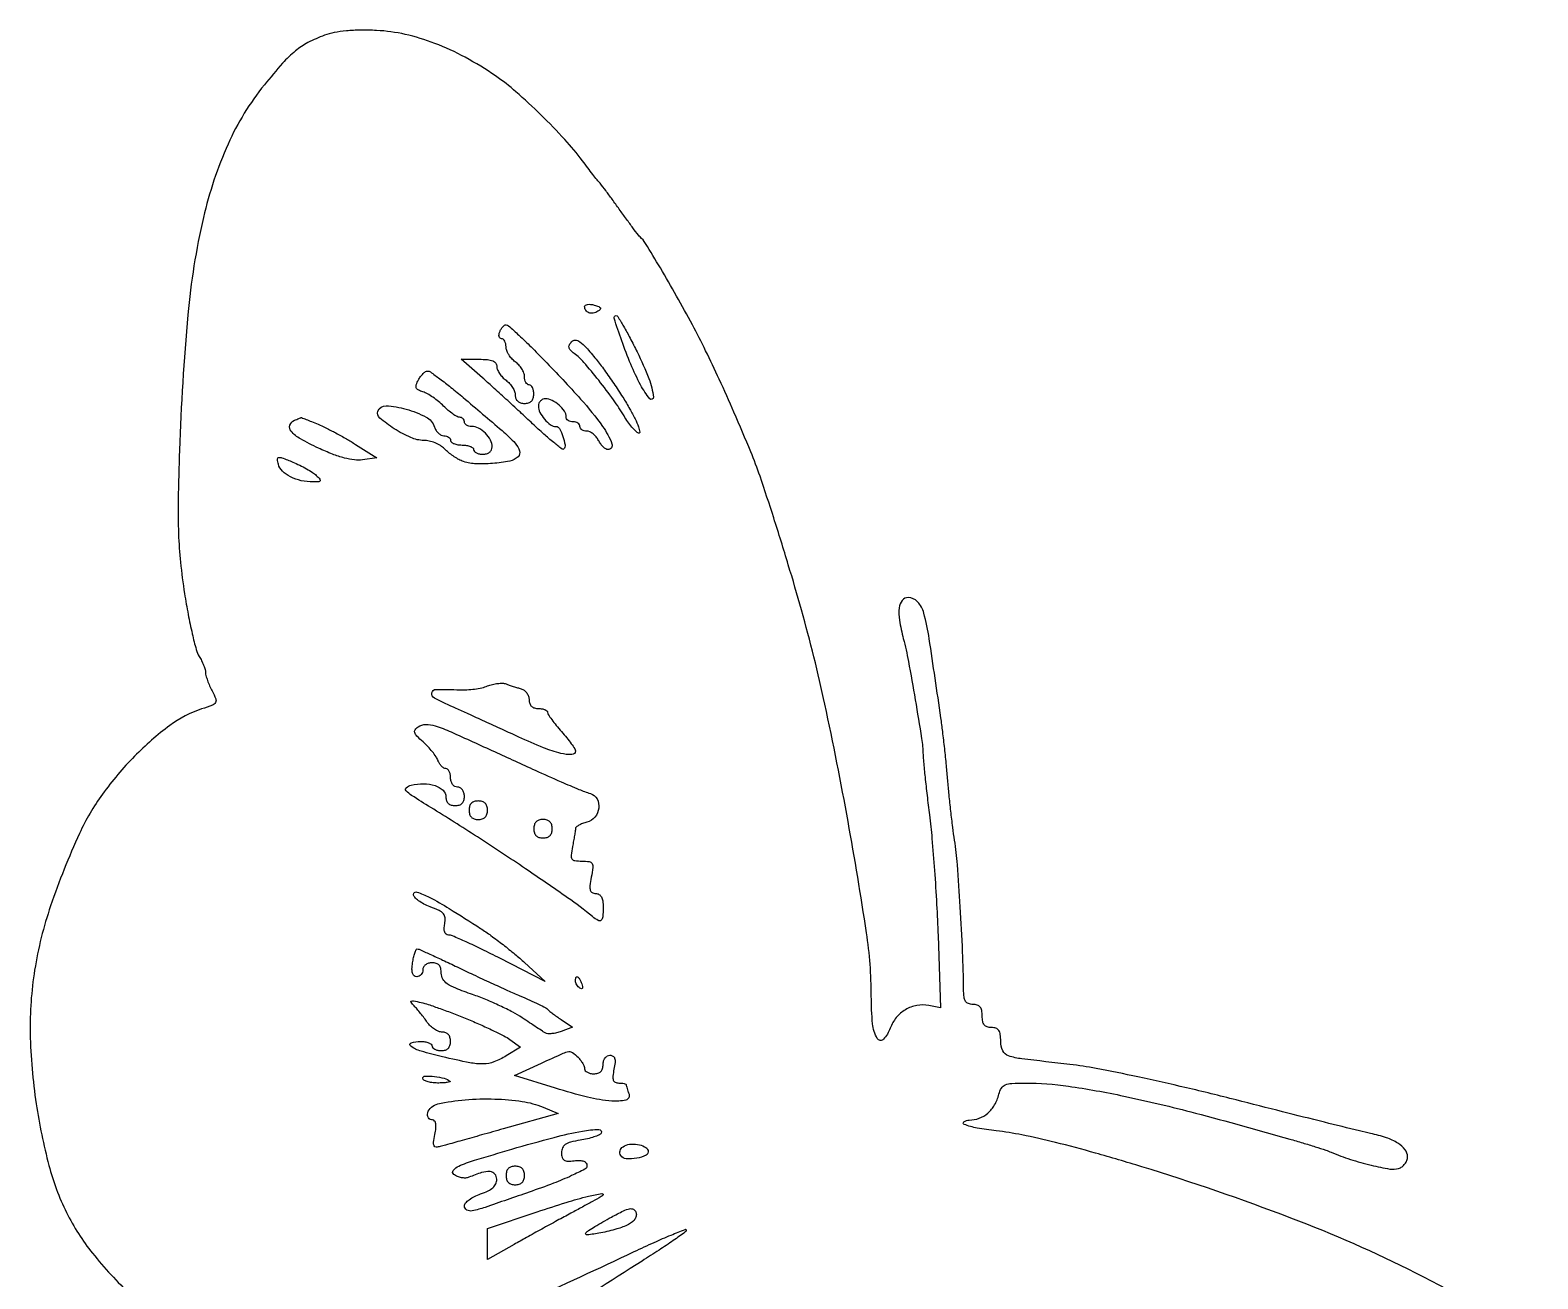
# Model space of a CAD drawing. Extents: x 0 to 401, y 1 to 418.
# Drawn here: x 0.1 to 326.2, y 147.6 to 417.7 of the extents above; entities that cross this region are included whole.
import ezdxf

# ---------------------------------------------------------------- set-up
doc = ezdxf.new("R2010")
doc.units = 0

msp = doc.modelspace()

# ---------------------------------------------------------------- linework, layer by layer
for points in [[(326.085917, 134.047349, 0.02452), (299.818761, 148.882503, 0.025232), (272.763153, 160.791161, 0.016467), (240.5, 171.887253, 0.005502), (230.499506, 174.842329, 0.008625), (221.832091, 177.139365, 0.010012), (214.574555, 178.775957, 0.022695), (209.017223, 179.652206, -0.0172), (204.881595, 180.257803, -0.04955), (202.098319, 181.054579, -0.59828), (202.035022, 181.60423, -0.150059), (203.178571, 181.969591, 0.086599), (205.359777, 182.375791, 0.09019), (207.240114, 183.494701, 0.085093), (208.686793, 185.267854, 0.067268), (209.606907, 187.569927, -0.071678), (210.150071, 188.895025, -0.161385), (210.957714, 189.601465, -0.087805), (212.369874, 189.922422, -0.012449), (215.358408, 189.992446, -0.035786), (224.626164, 189.314602, -0.016088), (236.645973, 187.168023, -0.012265), (252.113941, 183.490359, -0.005323), (272.5, 177.879045, -0.003266), (275.326632, 177.048521, -0.003681), (278.03125, 176.212852, -0.003372), (280.321244, 175.46975, -0.019957), (281.5, 175.025481, 0.022244), (285.632687, 173.489429, 0.018883), (290.116413, 172.231046, 0.015749), (294.155018, 171.394034, 0.120629), (296.073044, 171.523183, 0.082567), (296.809496, 171.899216, 0.069867), (297.433957, 172.51249, 0.0712), (297.855466, 173.261175, 0.092918), (298, 174.032204, 0.168756), (297.464822, 175.572708, 0.084981), (295.91613, 176.965701, 0.059852), (293.409422, 178.156249, 0.029514), (290, 179.080891, -0.009182), (287.621343, 179.623264, -0.000479), (280.016328, 181.512608, -0.000758), (270.97851, 183.78166, -0.000551), (260.927923, 186.332957, 0.00466), (250.153719, 188.973879, 0.00516), (239.691486, 191.321521, 0.005217), (230.655256, 193.153089, 0.019518), (224.927923, 194.021727, -0.002213), (214.59034, 195.225391, -0.050718), (211.686494, 195.879899, -0.205704), (210.451421, 196.982489, -0.1095), (210, 199.019052, 0.031107), (209.907293, 200.507734, 0.117171), (209.582268, 201.377382, 0.165652), (208.974068, 201.841205, 0.080977), (208, 202, -0.07578), (207.064742, 202.142566, -0.149477), (206.45, 202.5625, -0.124434), (206.106468, 203.317234, -0.044917), (206, 204.5, 0.044917), (205.893532, 205.682766, 0.124434), (205.55, 206.4375, 0.149477), (204.935258, 206.857434, 0.07578), (204, 207, -0.085224), (203.011693, 207.169687, -0.169476), (202.399555, 207.660496, -0.111136), (202.071189, 208.595201, -0.026512), (201.96603, 210.25, 0.007824), (201.753657, 218.38534, 0.004598), (201.258032, 228.1061, 0.004169), (200.632964, 237.220143, 0.018989), (200.02423, 242.5, -0.006489), (199.63034, 245.299502, -0.003396), (199.208963, 248.79375, -0.003377), (198.825362, 252.383151, -0.005169), (198.54605, 255.5, 0.004765), (198.266163, 258.651888, 0.002942), (197.879914, 262.353125, 0.002949), (197.45508, 266.006603, 0.005291), (197.056899, 269, 0.001702), (194.537714, 286.10466, 0.029174), (193.367685, 291.64944, 0.118759), (192.025907, 294.089837, 0.210969), (189.964816, 295, 0.228261), (188.683103, 294.382708, 0.140371), (188.026854, 292.805144, 0.070061), (188.093666, 290.08958, 0.022202), (188.93598, 286.11602, -0.017265), (190.027759, 281.205042, -0.004018), (191.508977, 272.885471, -0.003171), (192.872928, 264.530222, -0.031594), (193.199729, 261, 0.017098), (193.296493, 259.474224, 0.002101), (193.635833, 256.15, 0.002484), (194.075293, 252.203516, 0.00205), (194.581998, 248, -0.009263), (195.124015, 242.883316, -0.003917), (195.670291, 235.998412, -0.003874), (196.139289, 228.633917, -0.005052), (196.448105, 221.888211), (197.004819, 206.276422), (194.430264, 206.76858, 0.093219), (191.859436, 206.776247, 0.087686), (189.400422, 205.856715, 0.086876), (187.387409, 204.14013, 0.089227), (186.099864, 201.856626, -0.106711), (184.651788, 199.484363, -0.498422), (183.302513, 199.639718, -0.111006), (182.289538, 202.79892, -0.021655), (182.013655, 208.808447, 0.036708), (180.972038, 222.495675, 0.007415), (176.983542, 246.572444, 0.00833), (171.961977, 271.909507, 0.015306), (166.903378, 292.322038, 0.00484), (164.054829, 302.109626, 0.004271), (160.899591, 312.258009, 0.004052), (157.943807, 321.234956, 0.017406), (155.956039, 326.5, 0.003305), (152.309364, 335.067461, 0.005544), (149.1185, 342.21051, 0.006449), (146.178335, 348.389923, 0.008247), (143.303916, 354, 0.005721), (139.889573, 360.228778, 0.005958), (136.378601, 366.293351, 0.003383), (133.16434, 371.61364, 0.074345), (131.999818, 373, -0.04909), (131.639914, 373.387131, -0.001846), (130.444599, 374.96875, -0.003318), (129.04832, 376.856498, -0.002327), (127.5, 379, 0.002024), (125.953636, 381.143527, 0.002896), (124.563369, 383.03125, 0.001579), (123.373981, 384.616313, 0.04396), (123.027308, 385, -0.037458), (122.692269, 385.361269, -0.002239), (121.770882, 386.528125, -0.003353), (120.688075, 387.931395, -0.002468), (119.506568, 389.5, 0.025843), (115.720251, 394.066195, 0.013236), (110.536945, 399.406914, 0.013189), (105.150191, 404.400168, 0.029631), (100.755356, 407.824311, 0.026698), (94.168709, 411.855874, 0.032771), (87.615797, 414.863983, 0.035308), (81.194118, 416.810039, 0.043583), (75, 417.661143, 0.01471), (71.55024, 417.730221, 0.020469), (68.465228, 417.57482, 0.023261), (65.824039, 417.208604, 0.043165), (63.740524, 416.630702, 0.030549), (60.15952, 415.040445, 0.052756), (57.44382, 413.24402, 0.039538), (54.68491, 410.574865, 0.010491), (50.726436, 405.893439, 0.065602), (42.87156, 393.079532, 0.047708), (37.549499, 377.209252, 0.034787), (34.183875, 356.176572, 0.013672), (32.370419, 326.863251, 0.00426), (32.090558, 316.070562, 0.01321), (32.156205, 308.786744, 0.017206), (32.586539, 302.634926, 0.012687), (33.469223, 295.863251, 0.008141), (34.249874, 291.349954, 0.010156), (35.127816, 287.187352, 0.008584), (35.99109, 283.739598, 0.073619), (36.62233, 282.285183, -0.022956), (37.150096, 281.342889, -0.022037), (37.597119, 280.343446, -0.022594), (37.911929, 279.428354, -0.070457), (38.006161, 278.785183, 0.066501), (38.098953, 278.115087, 0.017686), (38.424362, 277.084252, 0.017613), (38.881445, 275.927685, 0.017319), (39.421175, 274.799504, -0.024406), (40.212211, 273.084004, -0.231159), (40.156346, 272.299446, -0.171809), (39.483588, 271.726924, -0.012653), (37.165014, 270.908122, 0.082098), (30.263186, 267.332486, 0.038252), (22.651963, 260.679881, 0.037195), (15.706905, 252.462502, 0.048993), (10.754045, 243.998031, 0.025857), (4.494224, 228.316687, 0.042318), (1.046672, 214.440405, 0.04456), (0.085473, 200.70612, 0.032804), (1.377669, 185.5, 0.026526), (4.123232, 172.188231, 0.050933), (7.940598, 161.991404, 0.054104), (13.564819, 153.179993, 0.034118), (21.841953, 144.194941, 0.05641)], [(107.419547, 142.750003, 0.004087), (130.75, 153.544008, -0.00462), (135.064341, 155.534489, -0.00798), (138.693575, 157.09922, -0.002829), (141.757409, 158.342352, -0.533156), (141.994086, 158.180485, -0.23969), (141.78328, 157.774765, -0.002671), (139.186369, 155.937392, -0.007541), (136.103103, 153.849074, -0.004755), (132.444204, 151.5, 0.005953), (111.734409, 138.133765, 0.020923)]]:
    msp.add_lwpolyline(points, format="xyb")
for points in [[(122.88228, 356.927245, -0.092521), (121.870552, 356.535928, -0.133347), (120.918955, 356.612782, -0.160203), (120.252598, 357.133612, -0.148493), (120, 357.965397, -0.266792), (120.161333, 358.246234, -0.096278), (120.612332, 358.403719, -0.063501), (121.285617, 358.415273, -0.036542), (122.084535, 358.267643, -0.023786), (123.040365, 357.968467, -0.17244), (123.405224, 357.665845, -0.331649), (123.370316, 357.330157, -0.068391)], [(131.351533, 348.130178, -0.020356), (133.898808, 342.365374, -0.067583), (134.883508, 338.348548, -0.738262), (134.115711, 338.019988, -0.055031), (132.106158, 341, -0.020711), (129.997014, 345.457742, -0.0151), (128.013006, 350.568166, -0.007061), (126.376026, 355.41047, -0.516195), (126.803861, 355.983702, -0.256265), (127.189941, 355.760005, -0.004761), (128.426897, 353.670007, -0.010411), (129.824943, 351.135416, -0.006616)], [(111.349364, 346.25, -0.009225), (119.121838, 337.947366, -0.028994), (123.897298, 331.993542, -0.060318), (125.910121, 328.287523, -0.529494), (125.035184, 327, -0.149836), (124.590863, 327.136208, -0.045472), (124.039362, 327.5875, -0.040999), (123.480738, 328.234579, -0.034718), (123, 329, 0.052011), (122.481872, 329.764994, 0.050946), (121.813763, 330.4125, 0.055403), (121.103741, 330.854925, 0.112104), (120.464816, 331, -0.066486), (119.904866, 331.074788, -0.083557), (119.43029, 331.29375, -0.099365), (119.112892, 331.618655, -0.14491), (119, 332, 0.148195), (118.884432, 332.381354, 0.098894), (118.559375, 332.70625, 0.082425), (118.073457, 332.925306, 0.064853), (117.5, 333, -0.069717), (116.926711, 333.080326, -0.085667), (116.440625, 333.314732, -0.100075), (116.115627, 333.662852, -0.138775), (116, 334.071429, 0.149799), (115.620823, 335.308649, 0.062678), (114.459211, 336.633171, 0.061744), (112.966728, 337.659302, 0.12032), (111.571429, 338, 0.099038), (110.971711, 337.880033, 0.097945), (110.461607, 337.538393, 0.097945), (110.119967, 337.028289, 0.099038), (110, 336.428571, 0.120021), (110.332871, 335.061825, 0.058293), (111.345541, 333.5632, 0.059032), (112.636572, 332.379248, 0.157338), (113.81194, 332, -0.276157), (114.570196, 331.54663, -0.041478), (115.307184, 329.851537, -0.041641), (115.758064, 328.040335, -0.241049), (115.464499, 327.131166, -0.378344), (115.11085, 327.109211, -0.005324), (113.305166, 328.545791, -0.011634), (111.184963, 330.353317, -0.007025), (108.754162, 332.587496, 0.002296), (106.023403, 335.145429, 0.001709), (102.986414, 337.944878, 0.001727), (100.10392, 340.565513, 0.003916), (97.901715, 342.522727), (93.303431, 346.545455), (97.151715, 346.545455, -0.021216), (98.985371, 346.467612, -0.07476), (100.130096, 346.194632, -0.137278), (100.762675, 345.707537, -0.16183), (101, 344.993486, 0.101229), (101.142847, 344.295152, 0.046399), (101.5875, 343.473963, 0.043365), (102.234834, 342.666354, 0.046012), (103, 342, -0.052224), (103.765149, 341.316802, -0.045499), (104.4125, 340.459276, -0.047927), (104.855253, 339.565449, -0.091287), (105, 338.779241, 0.092492), (105.138119, 338.038974, 0.119268), (105.531019, 337.472405, 0.110654), (106.165611, 337.120235, 0.071679), (107, 337, 0.072254), (107.873159, 337.126841, 0.124864), (108.5, 337.5, 0.124864), (108.873159, 338.126841, 0.072254), (109, 339, 0.048028), (108.926307, 339.765418, 0.068025), (108.70625, 340.4125, 0.088204), (108.381882, 340.848523, 0.191087), (108, 341, -0.173062), (107.618433, 341.136147, -0.093597), (107.29375, 341.522652, -0.073949), (107.074067, 342.098578, -0.054248), (107, 342.779241, 0.091287), (106.855253, 343.565449, 0.047927), (106.4125, 344.459276, 0.045499), (105.765149, 345.316802, 0.052224), (105, 346, -0.052224), (104.234851, 346.683198, -0.045499), (103.5875, 347.540724, -0.047927), (103.144747, 348.434551, -0.091287), (103, 349.220759, 0.052473), (102.928361, 349.901499, 0.072333), (102.715469, 350.477348, 0.092257), (102.401045, 350.864167, 0.177912), (102.031385, 351, -0.184534), (101.710807, 351.122486, -0.147206), (101.516384, 351.440625, -0.100118), (101.488865, 351.925634, -0.055937), (101.638374, 352.5, -0.043534), (101.918029, 353.073909, -0.050803), (102.280956, 353.559375, -0.058208), (102.668203, 353.892925, -0.149794), (103.017592, 354, -0.186199), (103.534383, 353.800636, -0.003219), (105.796541, 351.723437, -0.007686), (108.405958, 349.220319, -0.004984)], [(129.771399, 335.785873, -0.012678), (130.912244, 333.625414, -0.027247), (131.655781, 331.895821, -0.045589), (131.951625, 330.785562, -0.581393), (131.685386, 330.567234, -0.101365), (131.067722, 330.961786, -0.023728), (130.223653, 331.862648, -0.023504), (129.333852, 333.012904, -0.021178), (128.522481, 334.281361, 0.024492), (126.261353, 337.765242, 0.011939), (123.058895, 341.990647, 0.010608), (119.823624, 345.881701, 0.053659), (117.758186, 347.80097, -0.037537), (116.947154, 348.507373, -0.141496), (116.628465, 349.093404, -0.177301), (116.707321, 349.678344, -0.0667), (117.193635, 350.362203, -0.224666), (117.997115, 350.680744, -0.140884), (118.966649, 350.332893, -0.056049), (120.313443, 349.112056, -0.010465), (122.468544, 346.561233, -0.013382), (124.269961, 344.210247, -0.007856), (126.304037, 341.308212, -0.007854), (128.24802, 338.340543, -0.013255)], [(93.736535, 338.27904, -0.002017), (102.136797, 331.115236, -0.02832), (104.992696, 328.363739, -0.11244), (105.926704, 326.745431, -0.278079), (105.609859, 325.467001, -0.149299), (103.80291, 324.505542, -0.028866), (100.09231, 324.002057, -0.031381), (96.214942, 323.946189, -0.082075), (93.5, 324.530873, -0.037815), (92.605183, 324.96477, -0.019889), (91.561994, 325.628811, -0.019673), (90.541899, 326.397833, -0.028537), (89.711045, 327.160105, 0.063352), (88.826822, 327.864816, 0.039927), (87.645978, 328.459531, 0.039606), (86.369128, 328.865121, 0.057162), (85.193179, 329, -0.105201), (82.410827, 329.591964, -0.037384), (78.811091, 331.530533, -0.032967), (75.708399, 333.81487, -0.311646), (75.296746, 335.325562, -0.335015), (77.051211, 336.490368, -0.05332), (81.385121, 335.75992, -0.051169), (85.71523, 334.051671, -0.198927), (87.534134, 331.892454, 0.064143), (87.870732, 331.168936, 0.064513), (88.379167, 330.555908, 0.070694), (88.974833, 330.141008, 0.117345), (89.567388, 330, -0.068054), (90.114976, 329.925123, -0.084602), (90.57917, 329.70625, -0.099744), (90.889573, 329.38134, -0.141874), (91, 329, 0.226478), (91.182831, 328.617064, 0.074992), (91.734375, 328.29375, 0.057076), (92.542644, 328.073116, 0.038131), (93.5, 328, -0.038131), (94.457356, 327.926884, -0.057076), (95.265625, 327.70625, -0.074992), (95.817169, 327.382936, -0.226478), (96, 327, 0.191087), (96.151477, 326.618118, 0.088204), (96.5875, 326.29375, 0.068025), (97.234582, 326.073693, 0.048028), (98, 326, 0.071973), (98.788161, 326.114043, 0.094927), (99.431818, 326.446429, 0.107897), (99.850552, 326.953917, 0.119287), (100, 327.571429, 0.121914), (99.628584, 329.072064, 0.075176), (98.543604, 330.543604, 0.075176), (97.072064, 331.628584, 0.121914), (95.571429, 332, -0.061768), (94.97055, 332.074515, -0.080164), (94.461607, 332.29375, -0.09778), (94.120948, 332.618614, -0.154765), (94, 333, 0.103674), (93.920022, 333.381574, 0.09892), (93.692898, 333.70625, 0.096788), (93.353602, 333.923826, 0.094588), (92.954545, 334, -0.129447), (92.40352, 334.145088, -0.023708), (91.504609, 334.711584, -0.024079), (90.490777, 335.494999, -0.019843), (89.486677, 336.422414, 0.024795), (88.410205, 337.397105, 0.020794), (87.179129, 338.322635, 0.0213), (85.981363, 339.074378, 0.052688), (85.032884, 339.489563, -0.042978), (84.025562, 339.907441, -0.182642), (83.597966, 340.384903, -0.17701), (83.585814, 341.035915, -0.039939), (84.035937, 342.067149, -0.035408), (84.501945, 342.806849, -0.041507), (85.045963, 343.432225, -0.046086), (85.58484, 343.867802, -0.147985), (86.021719, 344, -0.155428), (86.630316, 343.80613, -0.005324), (88.680379, 342.319468, -0.009539), (91.075926, 340.471177, -0.006464)], [(62.338108, 332.503196, -0.017001), (64.032231, 331.726692, -0.00763), (66.205713, 330.597819, -0.007543), (68.46861, 329.333893, -0.010178), (70.473883, 328.118699), (75.027303, 325.231006), (71.953548, 324.779874, -0.067859), (70.210017, 324.762058, -0.033939), (68.041568, 325.186166, -0.027739), (65.461872, 326.030925, -0.015757), (62.439896, 327.320849, -0.020192), (58.538388, 329.32888, -0.086051), (56.51998, 330.98587, -0.264924), (56.263811, 332.291172, -0.21919), (57.25, 333.337719, 0.001748), (57.738193, 333.536697, 0.002489), (58.170376, 333.717133, 0.001381), (58.5343, 333.872389, 0.03679), (58.627876, 333.921053, -0.232478), (58.732505, 333.931155, -0.001109), (59.770505, 333.537123, -0.004745), (60.955536, 333.071332, -0.002944)], [(61.964286, 321.412523, -0.01766), (62.75487, 320.59406, -0.305023), (62.804433, 320.243979, -0.271238), (62.494082, 320.036366, -0.014966), (61.279385, 320, -0.055489), (58.717586, 320.28518, -0.062171), (56.383899, 321.126238, -0.071359), (54.622315, 322.364182, -0.140916), (53.756779, 323.822077, -0.039567), (53.553303, 324.961702, -0.397245), (53.8234, 325.310677, -0.131086), (54.535784, 325.235735, -0.005782), (56.870084, 324.311322, -0.016841), (58.367195, 323.638606, -0.01534), (59.863846, 322.846711, -0.015562), (61.15756, 322.056259, -0.04699)], [(106.25, 275.269915, -0.09176), (106.918713, 274.936113, -0.073153), (107.485938, 274.361306, -0.072387), (107.86854, 273.640863, -0.086129), (108, 272.883369, 0.082074), (108.132643, 272.080744, 0.122573), (108.515482, 271.485421, 0.117651), (109.146201, 271.123334, 0.071854), (110, 271, -0.039108), (110.76584, 270.940007, -0.05824), (111.4125, 270.759157, -0.076581), (111.85301, 270.493954, -0.222574), (112, 270.180108, 0.144493), (112.14219, 269.698349, 0.012125), (112.88125, 268.613996, 0.015339), (113.850913, 267.346832, 0.011244), (115, 266, -0.011244), (116.149087, 264.653168, -0.015339), (117.11875, 263.386004, -0.012125), (117.85781, 262.301651, -0.144493), (118, 261.819892, -0.408082), (117.229758, 261.033319, -0.065476), (114.871192, 261.293302, -0.036026), (111.096379, 262.513194, -0.01204), (105.769354, 264.820085, 0.000632), (102.218785, 266.454853, 0.000505), (98.386935, 268.208584, 0.00051), (94.836135, 269.824981, 0.00129), (92.25, 270.991023, -0.011289), (87.503136, 273.246572, -0.333851), (86.945438, 274.37164, -0.360223), (87.870442, 275.142981, -0.011983), (93.004158, 275.038174, 0.0265), (94.52841, 275.051298, 0.0194), (96.212124, 275.220904, 0.019703), (97.798413, 275.507253, 0.040465), (99.004158, 275.878752, -0.035217), (100.06989, 276.219383, -0.032006), (101.207471, 276.420476, -0.033498), (102.249632, 276.466365, -0.082441), (103, 276.324017, 0.006268), (103.69998, 276.07684, 0.003321), (104.573437, 275.787118, 0.003304), (105.470831, 275.502597, 0.005111)], [(100.5, 261.674996, 0.001035), (109.305478, 257.650874, 0.003757), (114.92714, 255.146601, 0.005485), (118.7826, 253.513834, 0.020635), (121.25, 252.617745, -0.19288), (122.687113, 251.43604, -0.15671), (123.067896, 249.462965, -0.143147), (122.228981, 247.503961, -0.160334), (120.5, 246.410644, 0.027094), (119.542517, 246.114377, 0.038625), (118.734375, 245.742314, 0.043494), (118.160147, 245.353154, 0.225787), (118, 245.016592, -0.035364), (117.967119, 244.55227, -0.004462), (117.816406, 243.557218, -0.005222), (117.614312, 242.377693, -0.004316), (117.375, 241.125, 0.019277), (117.077387, 239.267186, 0.176764), (117.260436, 238.484055, 0.219986), (117.881233, 238.096409, 0.03129), (119.420313, 238, -0.033101), (120.984517, 237.896333, -0.23318), (121.599949, 237.483796, -0.163324), (121.769461, 236.640225, -0.014991), (121.434022, 234.5, 0.016744), (121.153117, 232.665711, 0.096489), (121.225274, 231.691167, 0.207587), (121.628203, 231.188442, 0.122047), (122.388709, 231, -0.131446), (123.108127, 230.807545, -0.139679), (123.615726, 230.284535, -0.09082), (123.910411, 229.370062, -0.03266), (124, 228, -0.017873), (123.926096, 225.933155, -0.197167), (123.565212, 225.206261, -0.322066), (122.92617, 225.143768, -0.039889), (121.707794, 225.987008, 0.018322), (116.312867, 230.075502, 0.004549), (107.181237, 236.359866, 0.004736), (96.804887, 243.220431, 0.005381), (86.729971, 249.592566, -0.004004), (82.587608, 252.196566, -0.069671), (81.380535, 253.230574, -0.425368), (81.433231, 253.879609, -0.110323), (82.479971, 254.405617, -0.062036), (85.189788, 254.737843, -0.08035), (87.657301, 254.333875, -0.106144), (89.375929, 253.317354, -0.209271), (90, 251.891592, 0.081322), (90.132222, 251.084018, 0.12278), (90.514328, 250.486449, 0.118181), (91.144758, 250.12358, 0.071875), (92, 250, 0.072254), (92.873159, 250.126841, 0.124864), (93.5, 250.5, 0.124864), (93.873159, 251.126841, 0.072254), (94, 252, 0.072314), (93.888136, 252.769411, 0.08892), (93.5625, 253.416667, 0.10214), (93.075754, 253.846791, 0.130775), (92.5, 254, -0.130775), (91.924246, 254.153209, -0.10214), (91.4375, 254.583333, -0.08892), (91.111864, 255.230589, -0.072314), (91, 256, 0.049596), (90.923897, 256.765342, 0.069587), (90.697031, 257.4125, 0.089753), (90.362382, 257.848037, 0.186266), (89.968615, 258, -0.140536), (89.526322, 258.126821, -0.061848), (89.049434, 258.514063, -0.054285), (88.612693, 259.080568, -0.048278), (88.287814, 259.75, 0.059131), (87.863839, 260.577533, 0.020925), (87.074461, 261.652409, 0.020429), (86.100383, 262.771722, 0.022608), (85.069199, 263.768839, -0.015583), (83.700944, 265.0552, -0.117645), (83.239769, 265.805946, -0.244984), (83.33952, 266.409259, -0.08549), (84, 267.031843, -0.138199), (85.647195, 267.56066, -0.087702), (87.656309, 267.27965, -0.027277), (91.105665, 265.947868, -0.001932)], [(95, 249, 0.072254), (95.126841, 248.126841, 0.124864), (95.5, 247.5, 0.124864), (96.126841, 247.126841, 0.072254), (97, 247, 0.072254), (97.873159, 247.126841, 0.124864), (98.5, 247.5, 0.124864), (98.873159, 248.126841, 0.072254), (99, 249, 0.072254), (98.873159, 249.873159, 0.124864), (98.5, 250.5, 0.124864), (97.873159, 250.873159, 0.072254), (97, 251, 0.072254), (96.126841, 250.873159, 0.124864), (95.5, 250.5, 0.124864), (95.126841, 249.873159, 0.072254)], [(109, 245, 0.072254), (109.126841, 244.126841, 0.124864), (109.5, 243.5, 0.124864), (110.126841, 243.126841, 0.072254), (111, 243, 0.072254), (111.873159, 243.126841, 0.124864), (112.5, 243.5, 0.124864), (112.873159, 244.126841, 0.072254), (113, 245, 0.072254), (112.873159, 245.873159, 0.124864), (112.5, 246.5, 0.124864), (111.873159, 246.873159, 0.072254), (111, 247, 0.072254), (110.126841, 246.873159, 0.124864), (109.5, 246.5, 0.124864), (109.126841, 245.873159, 0.072254)], [(97.5, 223.432311, -0.013269), (99.740159, 221.890876, -0.007685), (102.353125, 219.92668, -0.007677), (104.915059, 217.874703, -0.012791), (107, 216.059845), (111.5, 211.93579), (101.672604, 216.967895, 0.004929), (97.814168, 218.895834, 0.00707), (94.354851, 220.521819, 0.004101), (91.420347, 221.8219, 0.102568), (90.561276, 222, -0.167015), (90.058271, 222.17284, -0.145438), (89.733342, 222.627986, -0.091829), (89.621324, 223.379332, -0.038453), (89.736138, 224.400028, 0.066511), (89.809454, 225.706516, 0.157948), (89.443565, 226.59645, 0.107909), (88.509764, 227.309914, 0.022621), (86.597466, 228.100916, -0.032058), (85.220254, 228.701249, -0.04197), (84.056756, 229.429176, -0.047733), (83.241168, 230.171405, -0.186379), (83, 230.79591, -0.514634), (83.708204, 231.301743, -0.034901), (86.395158, 230.165333, -0.021158), (90.718587, 227.734458, -0.00541)], [(92.423433, 215.10808, 0.002574), (95.918252, 213.446116, 0.00199), (99.743133, 211.669811, 0.002012), (103.327741, 210.039838, 0.004831), (106, 208.868583, -0.005073), (108.143423, 207.927881, -0.00717), (110.03125, 207.043619, -0.004403), (111.595492, 206.266282, -0.095132), (112, 205.952538, 0.043615), (112.326803, 205.640547, 0.006066), (113.065678, 205.063651, 0.006905), (113.960318, 204.401761, 0.005807), (114.925712, 203.724811), (117.351424, 202.065552), (114.925712, 201.150189, -0.031892), (113.923676, 200.843433, -0.034724), (112.918803, 200.677253, -0.037123), (112.048617, 200.659622, -0.120491), (111.5, 200.825596, -0.010377), (110.898598, 201.197936, -0.00131), (109.61875, 202.032312, -0.001538), (108.104817, 203.031634, -0.001277), (106.5, 204.103973, 0.026902), (104.494584, 205.30016, 0.011436), (101.692188, 206.692668, 0.011276), (98.627303, 208.045736, 0.014513), (95.75, 209.142465, -0.010217), (92.112505, 210.49328, -0.055709), (90.259718, 211.475144, -0.114584), (89.333882, 212.480977, -0.129678), (89, 213.746676, 0.056023), (88.884377, 214.775367, 0.126176), (88.528106, 215.468334, 0.138501), (87.908219, 215.865343, 0.073729), (87, 216, 0.072314), (86.230589, 215.888136, 0.08892), (85.583333, 215.5625, 0.10214), (85.153209, 215.075754, 0.130775), (85, 214.5, -0.087199), (84.899348, 213.92725, -0.094351), (84.61025, 213.440625, -0.10016), (84.179336, 213.11512, -0.112289), (83.673193, 213, -0.178073), (83.122179, 213.202668, -0.14566), (82.77774, 213.732303, -0.081358), (82.66262, 214.648726, -0.02709), (82.786692, 216, -0.017156), (82.995956, 217.149744, -0.026875), (83.262139, 218.11875, -0.025065), (83.544784, 218.843295, -0.295348), (83.786932, 219, -0.104856), (84.190522, 218.914421, -0.001371), (86.554877, 217.856749, -0.003884), (89.287507, 216.599698, -0.002531)], [(119.381557, 211.448062, -0.036408), (119.556862, 210.868281, -0.155351), (119.525685, 210.512472, -0.32948), (119.325929, 210.393111, -0.1144), (118.988546, 210.507079, -0.061454), (118.610411, 210.810572, -0.051183), (118.290385, 211.21498, -0.053277), (118.072509, 211.65395, -0.088797), (118, 212.059017, -0.079093), (118.117673, 212.798253, -0.444011), (118.441482, 212.942608, -0.168622), (118.894727, 212.51997, -0.029964)], [(94.529915, 203.872791, -0.007323), (97.389937, 202.653459, -0.007658), (100.170331, 201.368321, -0.007404), (102.53688, 200.1867, -0.033292), (103.859536, 199.385831), (106.159241, 197.775055), (103.055451, 195.887528, -0.042849), (100.383889, 194.561462, -0.090076), (98.118869, 194.113108, -0.053634), (95.162027, 194.384153, -0.007795), (89.25, 195.670026, -0.013746), (84.621779, 196.887585, -0.081856), (82.377882, 197.966205, -0.617707), (82.48348, 198.677871, -0.079369), (84.5, 199, -0.038131), (85.457356, 198.926884, -0.057076), (86.265625, 198.70625, -0.074992), (86.817169, 198.382936, -0.226478), (87, 198, 0.191087), (87.151477, 197.618118, 0.088204), (87.5875, 197.29375, 0.068025), (88.234582, 197.073693, 0.048028), (89, 197, 0.072254), (89.873159, 197.126841, 0.124864), (90.5, 197.5, 0.124864), (90.873159, 198.126841, 0.072254), (91, 199, 0.071679), (90.879765, 199.834389, 0.110654), (90.527595, 200.468981, 0.119268), (89.961026, 200.861881, 0.092492), (89.220759, 201, -0.096307), (88.432568, 201.153238, -0.048663), (87.532135, 201.623493, -0.045831), (86.665186, 202.310534, -0.050817), (85.970759, 203.122529, 0.010097), (85.307595, 204.039456, 0.007186), (84.529363, 205.0407, 0.007258), (83.758971, 205.974869, 0.015312), (83.129201, 206.6719, -0.024562), (82.450369, 207.451753, -0.474832), (82.511458, 207.7256, -0.168319), (82.978214, 207.787182, -0.00714), (84.629201, 207.423858, -0.022971), (86.177633, 206.983916, -0.005404), (88.72174, 206.102343, -0.005555), (91.627951, 205.023389, -0.00544)], [(118.571429, 195.571429, -0.033666), (119.118117, 194.945711, -0.032922), (119.580357, 194.247768, -0.034745), (119.901781, 193.581833, -0.095343), (120, 193.071429, 0.180377), (120.152489, 192.662488, 0.091543), (120.5875, 192.314732, 0.071518), (121.234755, 192.079187, 0.051602), (122, 192, 0.072254), (122.873159, 192.126841, 0.124864), (123.5, 192.5, 0.124864), (123.873159, 193.126841, 0.072254), (124, 194, -0.072094), (124.110776, 194.764279, -0.087113), (124.433281, 195.4125, -0.100429), (124.91252, 195.845851, -0.134546), (125.475, 196, -0.135864), (126.128527, 195.819078, -0.188913), (126.495727, 195.34322, -0.097725), (126.573988, 194.465847, -0.022886), (126.35, 193, 0.022111), (126.1146, 191.475293, 0.10999), (126.209263, 190.619231, 0.205499), (126.619175, 190.165392, 0.108132), (127.375, 190, -0.024303), (127.997739, 189.969713, -0.038695), (128.522656, 189.87715, -0.045607), (128.896701, 189.743553, -0.292052), (129, 189.581787, 0.065182), (129.032484, 189.333672, 0.008575), (129.178303, 188.821775, 0.009838), (129.374575, 188.218074, 0.008099), (129.606989, 187.581787, -0.455115), (128.939233, 186.323186, -0.077709), (125.864468, 186.096159, -0.039587), (120.642734, 186.941709, -0.015928), (113.674553, 188.88162), (104.849106, 191.644303), (110.674553, 194.303007, -0.001904), (115.385909, 196.43161, -0.065414), (116.553628, 196.779951, -0.198954), (117.385744, 196.582027, -0.039796)], [(90.916667, 190.359324, -0.607811), (90.883592, 190.220029, -0.028872), (90.280729, 190.105551, -0.021818), (89.353346, 190.025321, -0.010668), (88.166667, 190, -0.030509), (86.953496, 190.074095, -0.047371), (85.930208, 190.299347, -0.060308), (85.218827, 190.627161, -0.260279), (85, 191.019052, -0.409681), (85.482161, 191.508746, -0.031647), (87.510424, 191.411778, -0.035032), (89.652742, 191.019549, -0.115641)], [(111.000336, 184.781471), (114.306237, 183.432523), (102.403119, 180.078968, -0.000098), (97.716339, 178.759522, -0.000133), (93.482997, 177.56985, -0.000089), (89.927725, 176.572435, -0.001494), (88.751766, 176.246537, -0.071726), (87.864526, 176.135813, -0.295295), (87.436702, 176.424328, -0.135983), (87.337078, 177.169564, -0.014996), (87.626766, 178.88383, 0.024415), (87.827948, 180.227928, 0.064942), (87.798948, 181.196014, 0.117674), (87.556085, 181.780317, 0.240112), (87.125, 182, -0.247479), (86.203923, 182.485638, -0.232658), (86.051522, 183.542641, -0.137793), (86.872329, 184.774259, -0.122952), (88.25, 185.464405, -0.034225), (94.174103, 186.367669, -0.028231), (100.563585, 186.536626, -0.029161), (106.508459, 186.010236, -0.060273)], [(123.58118, 179.131352, -0.154052), (123.146616, 178.75668, -0.021409), (122.020517, 178.328939, -0.022848), (120.601651, 177.929356, -0.017567), (119.022163, 177.619535, 0.021261), (116.971562, 177.201553, 0.087244), (115.81625, 176.688887, 0.144591), (115.214646, 175.962802, 0.101527), (115, 174.916617, 0.064344), (115.132457, 173.891593, 0.189757), (115.544749, 173.328585, 0.140474), (116.328165, 173.099452, 0.030465), (117.75, 173.178434, -0.033424), (118.959011, 173.238427, -0.087549), (119.809198, 173.073248, -0.141919), (120.310894, 172.69304, -0.161466), (120.5, 172.122719, -0.279091), (120.03358, 171.352201, -0.013124), (117.191433, 169.958596, -0.016426), (113.273371, 168.316868, -0.007262), (108, 166.395414, -0.001318), (98.46973, 163.107002, -0.030103), (95.683395, 162.33756, -0.187221), (94.512157, 162.527667, -0.265949), (94, 163.422448, -0.184429), (94.239189, 164.04885, -0.051673), (95.028125, 164.766364, -0.044709), (96.160205, 165.453318, -0.034333), (97.5, 166, 0.03109), (99.111968, 166.645588, 0.074297), (100.179249, 167.362384, 0.102122), (100.785723, 168.198528, 0.106394), (101, 169.194129, 0.180897), (100.579627, 170.318016, 0.199237), (99.5438, 170.833312, 0.093047), (97.721766, 170.618677, 0.024902), (94.971306, 169.60653, -0.094081), (94.258049, 169.450924, -0.05412), (93.378439, 169.522281, -0.051437), (92.477197, 169.793054, -0.059251), (91.695457, 170.23342, -0.424786), (91.576651, 171.101306, -0.123861), (92.769324, 172.021216, -0.028434), (96.175342, 173.278711, -0.003065), (104.224151, 175.686637, -0.006293), (113.393, 178.243691, -0.020822), (119.51218, 179.597613, -0.03713), (123.101402, 179.964579, -0.596725)], [(133.713482, 175.37457, -0.374789), (133.300099, 174.395267, -0.069295), (131.280803, 173.735433, -0.061054), (128.980458, 173.607631, -0.242271), (127.805335, 174.314975, -0.105838), (127.629861, 174.80683, -0.096807), (127.662809, 175.344367, -0.093594), (127.898889, 175.844696, -0.091403), (128.302786, 176.229335, -0.113129), (129.699418, 176.744501, -0.071311), (131.445073, 176.719534, -0.07667), (132.973584, 176.230377, -0.200184)], [(103, 170, 0.072254), (103.126841, 169.126841, 0.124864), (103.5, 168.5, 0.124864), (104.126841, 168.126841, 0.072254), (105, 168, 0.072254), (105.873159, 168.126841, 0.124864), (106.5, 168.5, 0.124864), (106.873159, 169.126841, 0.072254), (107, 170, 0.072254), (106.873159, 170.873159, 0.124864), (106.5, 171.5, 0.124864), (105.873159, 171.873159, 0.072254), (105, 172, 0.072254), (104.126841, 171.873159, 0.124864), (103.5, 171.5, 0.124864), (103.126841, 170.873159, 0.072254)], [(123.916667, 165.651389, -0.046866), (123.586338, 165.423923, -0.000844), (121.713021, 164.381748, -0.002095), (119.521087, 163.179136, -0.001396), (117, 161.818746, 0.001741), (114.093316, 160.247696, 0.001108), (110.720312, 158.399696, 0.001112), (107.418938, 156.571837, 0.002065), (104.75, 155.071898), (99, 151.809083), (99.002747, 155.154542), (99.005494, 158.5), (109.752747, 162.140736, -0.006409), (116.028359, 164.177368, -0.014508), (120.837429, 165.518554, -0.025167), (123.724736, 166.081745, -0.755169)], [(129.499169, 159.415191, -0.050495), (126.998395, 158.423088, -0.021159), (123.470602, 157.580477, -0.023628), (120.523017, 157.150366, -0.702717), (120.297589, 157.625071, -0.054234), (120.844528, 158.067984, -0.005683), (122.242219, 158.94614, -0.006989), (123.938528, 159.952879, -0.005548), (125.797589, 160.994092, -0.00948), (128.390939, 162.345837, -0.066072), (129.740557, 162.807481, -0.179389), (130.547679, 162.679401, -0.17259), (131.092203, 162.054289, -0.123418), (131.183432, 161.352127, -0.107079), (130.942519, 160.648183, -0.085941), (130.369282, 159.98736, -0.051599)]]:
    msp.add_lwpolyline(points, format="xyb", close=True)

doc.saveas('drawing.dxf')
